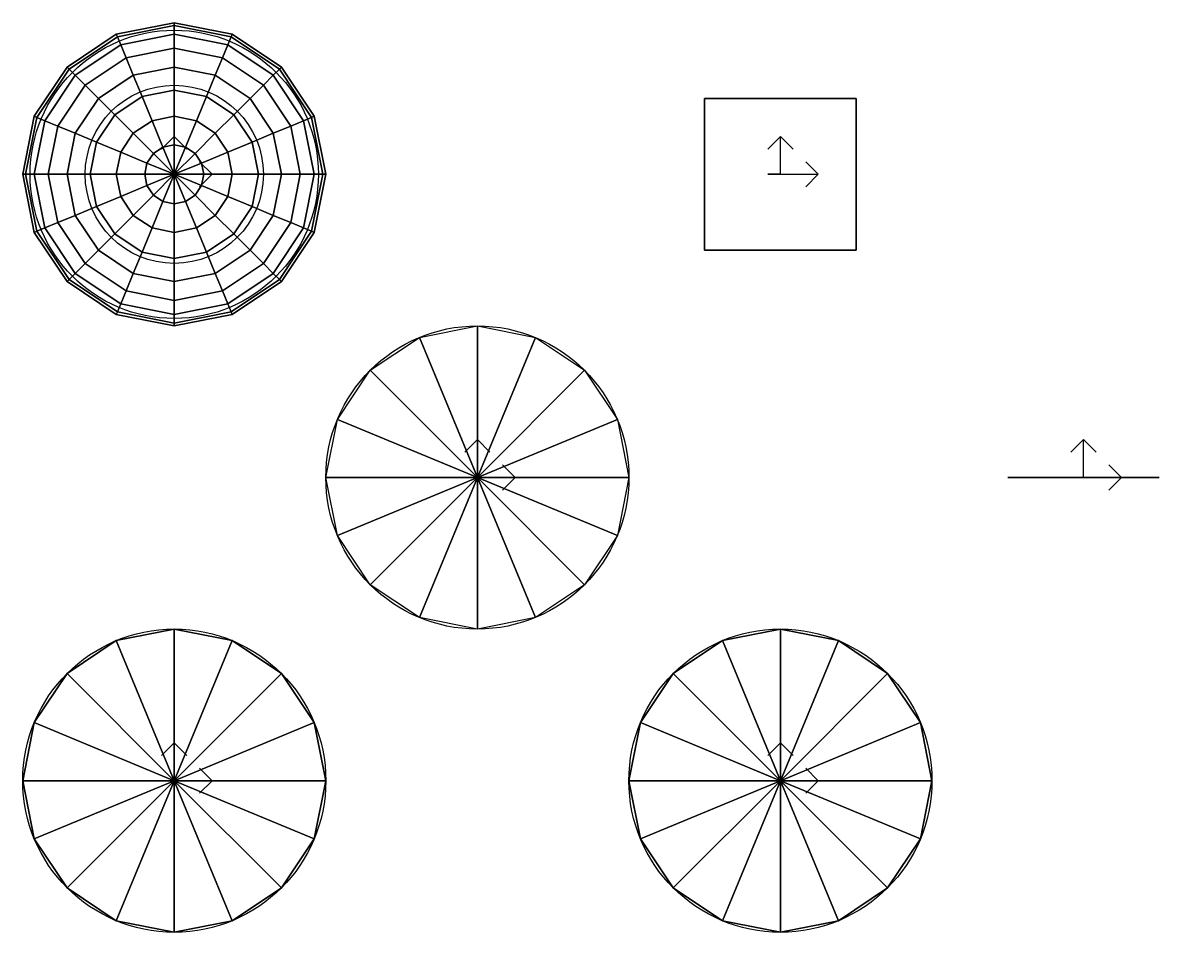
# Model space of a CAD drawing. Header units: millimetres. Extents: x -3 to 4.5, y -3 to 3.
import ezdxf

# ---------------------------------------------------------------- set-up
doc = ezdxf.new("R2010")
doc.units = ezdxf.units.MM
doc.layers.add('meshes', color=2, linetype='Continuous')
doc.styles.get("Standard").update_dxf_attribs({"font": 'arial.ttf'})

# ---------------------------------------------------------------- blocks, each defined once
blk = doc.blocks.new('cone')
for p in [(0, 1), (0, 0), (-1, 0), (0, -1), (1, 0)]:
    blk.add_line(p, (0, 0, 1))
at = {"color": 3, "extrusion": (1.22465e-16, -4.74705e-15, -1), "elevation": 0}
blk.add_lwpolyline([(0, 0), (0, 0.25), (-0.0833, 0.1667), (0, 0.25), (0.0833, 0.1667)], dxfattribs=at)
at = {"color": 1, "extrusion": (0, -1.22465e-16, -1)}
blk.add_lwpolyline([(0, 0), (-0.25, 0), (-0.1667, -0.0833), (-0.25, 0), (-0.1667, 0.0833)], dxfattribs=at)
at = {"color": 5, "extrusion": (0, -1, 6.12323e-17)}
blk.add_lwpolyline([(0, 0), (0, 0.25), (-0.0833, 0.1667), (0, 0.25), (0.0833, 0.1667)], dxfattribs=at)
blk.add_circle((0, 0), 1)
at = {"layer": 'meshes'}
for points in [[(0, 0), (0, 0), (-0.3827, 0.9239), (0, 1)], [(0, 1), (-0.3827, 0.9239), (0, 0, 1)], [(0, 0), (0, 0), (0, 1), (0.3827, 0.9239)], [(0.3827, 0.9239), (0, 1), (0, 0, 1)], [(0, 0), (0, 0), (-0.7071, 0.7071), (-0.3827, 0.9239)], [(-0.3827, 0.9239), (-0.7071, 0.7071), (0, 0, 1)], [(0, 0), (0, 0), (0.3827, 0.9239), (0.7071, 0.7071)], [(0.7071, 0.7071), (0.3827, 0.9239), (0, 0, 1)], [(0, 0), (0, 0), (-0.9239, 0.3827), (-0.7071, 0.7071)], [(-0.7071, 0.7071), (-0.9239, 0.3827), (0, 0, 1)], [(0, 0), (0, 0), (0.7071, 0.7071), (0.9239, 0.3827)], [(0.9239, 0.3827), (0.7071, 0.7071), (0, 0, 1)], [(0, 0), (0, 0), (-1, 0), (-0.9239, 0.3827)], [(-0.9239, 0.3827), (-1, 0), (0, 0, 1)], [(0, 0), (0, 0), (0.9239, 0.3827), (1, 0)], [(1, 0), (0.9239, 0.3827), (0, 0, 1)], [(0, 0), (0, 0), (-0.9239, -0.3827), (-1, 0)], [(-1, 0), (-0.9239, -0.3827), (0, 0, 1)], [(0, 0), (0, 0), (-0.7071, -0.7071), (-0.9239, -0.3827)], [(-0.9239, -0.3827), (-0.7071, -0.7071), (0, 0, 1)], [(0, 0), (0, 0), (-0.3827, -0.9239), (-0.7071, -0.7071)], [(-0.7071, -0.7071), (-0.3827, -0.9239), (0, 0, 1)], [(0, 0), (0, 0), (0, -1), (-0.3827, -0.9239)], [(-0.3827, -0.9239), (0, -1), (0, 0, 1)], [(0, 0), (0, 0), (0.3827, -0.9239), (0, -1)], [(0, 0), (0, 0), (0.7071, -0.7071), (0.3827, -0.9239)], [(0, 0), (0, 0), (0.9239, -0.3827), (0.7071, -0.7071)], [(0, 0), (0, 0), (1, 0), (0.9239, -0.3827)], [(0, -1), (0.3827, -0.9239), (0, 0, 1)], [(0.3827, -0.9239), (0.7071, -0.7071), (0, 0, 1)], [(0.7071, -0.7071), (0.9239, -0.3827), (0, 0, 1)], [(0.9239, -0.3827), (1, 0), (0, 0, 1)], [(0, 0, 1), (0, 0, 1), (0, 0, 1)], [(0, 0, 1), (0, 0, 1), (0, 0, 1)], [(0, 0, 1), (0, 0, 1), (0, 0, 1)], [(0, 0, 1), (0, 0, 1), (0, 0, 1)], [(0, 0, 1), (0, 0, 1), (0, 0, 1)], [(0, 0, 1), (0, 0, 1), (0, 0, 1)], [(0, 0, 1), (0, 0, 1), (0, 0, 1)], [(0, 0, 1), (0, 0, 1), (0, 0, 1)], [(0, 0, 1), (0, 0, 1), (0, 0, 1)], [(0, 0, 1), (0, 0, 1), (0, 0, 1)], [(0, 0, 1), (0, 0, 1), (0, 0, 1)], [(0, 0, 1), (0, 0, 1), (0, 0, 1)], [(0, 0, 1), (0, 0, 1), (0, 0, 1)], [(0, 0, 1), (0, 0, 1), (0, 0, 1)], [(0, 0, 1), (0, 0, 1), (0, 0, 1)], [(0, 0, 1), (0, 0, 1), (0, 0, 1)]]:
    blk.add_3dface(points, dxfattribs=at)
blk = doc.blocks.new('cylinder')
for p, q in [((0, 1), (0, 1, 1)), ((0, 0), (0, 0, 1)), ((-1, 0), (-1, 0, 1)), ((1, 0), (1, 0, 1)), ((0, -1), (0, -1, 1))]:
    blk.add_line(p, q)
at = {"color": 3, "extrusion": (1.22465e-16, -4.74705e-15, -1), "elevation": 0}
blk.add_lwpolyline([(0, 0), (0, 0.25), (-0.0833, 0.1667), (0, 0.25), (0.0833, 0.1667)], dxfattribs=at)
at = {"color": 1, "extrusion": (0, -1.22465e-16, -1)}
blk.add_lwpolyline([(0, 0), (-0.25, 0), (-0.1667, -0.0833), (-0.25, 0), (-0.1667, 0.0833)], dxfattribs=at)
at = {"color": 5, "extrusion": (0, -1, 6.12323e-17)}
blk.add_lwpolyline([(0, 0), (0, 0.25), (-0.0833, 0.1667), (0, 0.25), (0.0833, 0.1667)], dxfattribs=at)
for centre in [(0, 0), (0, 0, 1)]:
    blk.add_circle(centre, 1)
at = {"layer": 'meshes'}
for points in [[(0, 0), (0, 0), (-0.3827, 0.9239), (0, 1)], [(0, 1), (-0.3827, 0.9239), (-0.3827, 0.9239, 1), (0, 1, 1)], [(0, 1, 1), (-0.3827, 0.9239, 1), (0, 0, 1)], [(0, 0), (0, 0), (0, 1), (0.3827, 0.9239)], [(0.3827, 0.9239), (0, 1), (0, 1, 1), (0.3827, 0.9239, 1)], [(0.3827, 0.9239, 1), (0, 1, 1), (0, 0, 1)], [(0, 0), (0, 0), (-0.7071, 0.7071), (-0.3827, 0.9239)], [(-0.3827, 0.9239), (-0.7071, 0.7071), (-0.7071, 0.7071, 1), (-0.3827, 0.9239, 1)], [(-0.3827, 0.9239, 1), (-0.7071, 0.7071, 1), (0, 0, 1)], [(0, 0), (0, 0), (0.3827, 0.9239), (0.7071, 0.7071)], [(0.7071, 0.7071, 1), (0.3827, 0.9239, 1), (0, 0, 1)], [(0.7071, 0.7071), (0.3827, 0.9239), (0.3827, 0.9239, 1), (0.7071, 0.7071, 1)], [(0, 0), (0, 0), (-0.9239, 0.3827), (-0.7071, 0.7071)], [(-0.7071, 0.7071), (-0.9239, 0.3827), (-0.9239, 0.3827, 1), (-0.7071, 0.7071, 1)], [(-0.7071, 0.7071, 1), (-0.9239, 0.3827, 1), (0, 0, 1)], [(0, 0), (0, 0), (0.7071, 0.7071), (0.9239, 0.3827)], [(0.9239, 0.3827, 1), (0.7071, 0.7071, 1), (0, 0, 1)], [(0.9239, 0.3827), (0.7071, 0.7071), (0.7071, 0.7071, 1), (0.9239, 0.3827, 1)], [(0, 0), (0, 0), (-1, 0), (-0.9239, 0.3827)], [(-0.9239, 0.3827), (-1, 0), (-1, 0, 1), (-0.9239, 0.3827, 1)], [(-0.9239, 0.3827, 1), (-1, 0, 1), (0, 0, 1)], [(0, 0), (0, 0), (0.9239, 0.3827), (1, 0)], [(1, 0, 1), (0.9239, 0.3827, 1), (0, 0, 1)], [(1, 0), (0.9239, 0.3827), (0.9239, 0.3827, 1), (1, 0, 1)], [(0, 0), (0, 0), (-0.9239, -0.3827), (-1, 0)], [(-1, 0), (-0.9239, -0.3827), (-0.9239, -0.3827, 1), (-1, 0, 1)], [(-1, 0, 1), (-0.9239, -0.3827, 1), (0, 0, 1)], [(0, 0), (0, 0), (-0.7071, -0.7071), (-0.9239, -0.3827)], [(-0.9239, -0.3827, 1), (-0.7071, -0.7071, 1), (0, 0, 1)], [(0, 0), (0, 0), (-0.3827, -0.9239), (-0.7071, -0.7071)], [(-0.7071, -0.7071, 1), (-0.3827, -0.9239, 1), (0, 0, 1)], [(0, 0), (0, 0), (0, -1), (-0.3827, -0.9239)], [(-0.3827, -0.9239, 1), (0, -1, 1), (0, 0, 1)], [(0, 0), (0, 0), (0.3827, -0.9239), (0, -1)], [(0, 0), (0, 0), (0.7071, -0.7071), (0.3827, -0.9239)], [(0, 0), (0, 0), (0.9239, -0.3827), (0.7071, -0.7071)], [(0, 0), (0, 0), (1, 0), (0.9239, -0.3827)], [(0, -1, 1), (0.3827, -0.9239, 1), (0, 0, 1)], [(0.3827, -0.9239, 1), (0.7071, -0.7071, 1), (0, 0, 1)], [(0.7071, -0.7071, 1), (0.9239, -0.3827, 1), (0, 0, 1)], [(0.9239, -0.3827, 1), (1, 0, 1), (0, 0, 1)], [(0.9239, -0.3827), (1, 0), (1, 0, 1), (0.9239, -0.3827, 1)], [(-0.9239, -0.3827), (-0.7071, -0.7071), (-0.7071, -0.7071, 1), (-0.9239, -0.3827, 1)], [(0.7071, -0.7071), (0.9239, -0.3827), (0.9239, -0.3827, 1), (0.7071, -0.7071, 1)], [(-0.7071, -0.7071), (-0.3827, -0.9239), (-0.3827, -0.9239, 1), (-0.7071, -0.7071, 1)], [(0.3827, -0.9239), (0.7071, -0.7071), (0.7071, -0.7071, 1), (0.3827, -0.9239, 1)], [(-0.3827, -0.9239), (0, -1), (0, -1, 1), (-0.3827, -0.9239, 1)], [(0, -1), (0.3827, -0.9239), (0.3827, -0.9239, 1), (0, -1, 1)]]:
    blk.add_3dface(points, dxfattribs=at)
blk = doc.blocks.new('sphere')
blk.add_line((0, 0), (0, 0, 2))
at = {"color": 3, "extrusion": (1.22465e-16, -4.74705e-15, -1), "elevation": 0}
blk.add_lwpolyline([(0, 0), (0, 0.25), (-0.0833, 0.1667), (0, 0.25), (0.0833, 0.1667)], dxfattribs=at)
at = {"color": 1, "extrusion": (0, -1.22465e-16, -1)}
blk.add_lwpolyline([(0, 0), (-0.25, 0), (-0.1667, -0.0833), (-0.25, 0), (-0.1667, 0.0833)], dxfattribs=at)
at = {"color": 5, "extrusion": (0, -1, 6.12323e-17)}
blk.add_lwpolyline([(0, 0), (0, 0.25), (-0.0833, 0.1667), (0, 0.25), (0.0833, 0.1667)], dxfattribs=at)
for centre, radius in [((0, 0, 0.691), 0.9511), ((0, 0, 1.309), 0.9511), ((0, 0, 0.191), 0.5878), ((0, 0, 1.809), 0.5878)]:
    blk.add_circle(centre, radius)
at = {"extrusion": (1, 0, 0)}
blk.add_arc((0, 1), 1, 270, 90, dxfattribs=at)
at = {"extrusion": (0, 1, 0)}
blk.add_arc((0, 1), 1, 270, 90, dxfattribs=at)
at = {"extrusion": (-1, 0, 0)}
blk.add_arc((0, 1), 1, 270, 90, dxfattribs=at)
at = {"extrusion": (0, -1, 0)}
blk.add_arc((0, 1), 1, 270, 90, dxfattribs=at)
at = {"layer": 'meshes'}
for points in [[(0, 0.9808, 1.1951), (0, 1, 1), (-0.3827, 0.9239, 1), (-0.3753, 0.9061, 1.1951)], [(0, 1, 1), (0, 0.9808, 0.8049), (-0.3753, 0.9061, 0.8049), (-0.3827, 0.9239, 1)], [(0, 0.9239, 1.3827), (0, 0.9808, 1.1951), (-0.3753, 0.9061, 1.1951), (-0.3536, 0.8536, 1.3827)], [(0, 0.9808, 0.8049), (0, 0.9239, 0.6173), (-0.3536, 0.8536, 0.6173), (-0.3753, 0.9061, 0.8049)], [(0.3753, 0.9061, 1.1951), (0.3827, 0.9239, 1), (0, 1, 1), (0, 0.9808, 1.1951)], [(0.3827, 0.9239, 1), (0.3753, 0.9061, 0.8049), (0, 0.9808, 0.8049), (0, 1, 1)], [(0.3536, 0.8536, 1.3827), (0.3753, 0.9061, 1.1951), (0, 0.9808, 1.1951), (0, 0.9239, 1.3827)], [(0.3753, 0.9061, 0.8049), (0.3536, 0.8536, 0.6173), (0, 0.9239, 0.6173), (0, 0.9808, 0.8049)], [(-0.3753, 0.9061, 1.1951), (-0.3827, 0.9239, 1), (-0.7071, 0.7071, 1), (-0.6935, 0.6935, 1.1951)], [(-0.3827, 0.9239, 1), (-0.3753, 0.9061, 0.8049), (-0.6935, 0.6935, 0.8049), (-0.7071, 0.7071, 1)], [(-0.3536, 0.8536, 1.3827), (-0.3753, 0.9061, 1.1951), (-0.6935, 0.6935, 1.1951), (-0.6533, 0.6533, 1.3827)], [(-0.3753, 0.9061, 0.8049), (-0.3536, 0.8536, 0.6173), (-0.6533, 0.6533, 0.6173), (-0.6935, 0.6935, 0.8049)], [(0, 0.8315, 1.5556), (0, 0.9239, 1.3827), (-0.3536, 0.8536, 1.3827), (-0.3182, 0.7682, 1.5556)], [(0, 0.9239, 0.6173), (0, 0.8315, 0.4444), (-0.3182, 0.7682, 0.4444), (-0.3536, 0.8536, 0.6173)], [(0.3182, 0.7682, 1.5556), (0.3536, 0.8536, 1.3827), (0, 0.9239, 1.3827), (0, 0.8315, 1.5556)], [(0.3536, 0.8536, 0.6173), (0.3182, 0.7682, 0.4444), (0, 0.8315, 0.4444), (0, 0.9239, 0.6173)], [(0.6533, 0.6533, 1.3827), (0.6935, 0.6935, 1.1951), (0.3753, 0.9061, 1.1951), (0.3536, 0.8536, 1.3827)], [(0.6935, 0.6935, 0.8049), (0.6533, 0.6533, 0.6173), (0.3536, 0.8536, 0.6173), (0.3753, 0.9061, 0.8049)], [(0.6935, 0.6935, 1.1951), (0.7071, 0.7071, 1), (0.3827, 0.9239, 1), (0.3753, 0.9061, 1.1951)], [(0.7071, 0.7071, 1), (0.6935, 0.6935, 0.8049), (0.3753, 0.9061, 0.8049), (0.3827, 0.9239, 1)], [(-0.3182, 0.7682, 1.5556), (-0.3536, 0.8536, 1.3827), (-0.6533, 0.6533, 1.3827), (-0.5879, 0.5879, 1.5556)], [(-0.3536, 0.8536, 0.6173), (-0.3182, 0.7682, 0.4444), (-0.5879, 0.5879, 0.4444), (-0.6533, 0.6533, 0.6173)], [(0, 0.7071, 1.7071), (0, 0.8315, 1.5556), (-0.3182, 0.7682, 1.5556), (-0.2706, 0.6533, 1.7071)], [(0, 0.8315, 0.4444), (0, 0.7071, 0.2929), (-0.2706, 0.6533, 0.2929), (-0.3182, 0.7682, 0.4444)], [(0.2706, 0.6533, 1.7071), (0.3182, 0.7682, 1.5556), (0, 0.8315, 1.5556), (0, 0.7071, 1.7071)], [(0.3182, 0.7682, 0.4444), (0.2706, 0.6533, 0.2929), (0, 0.7071, 0.2929), (0, 0.8315, 0.4444)], [(0.5879, 0.5879, 1.5556), (0.6533, 0.6533, 1.3827), (0.3536, 0.8536, 1.3827), (0.3182, 0.7682, 1.5556)], [(0.6533, 0.6533, 0.6173), (0.5879, 0.5879, 0.4444), (0.3182, 0.7682, 0.4444), (0.3536, 0.8536, 0.6173)], [(-0.2706, 0.6533, 1.7071), (-0.3182, 0.7682, 1.5556), (-0.5879, 0.5879, 1.5556), (-0.5, 0.5, 1.7071)], [(-0.3182, 0.7682, 0.4444), (-0.2706, 0.6533, 0.2929), (-0.5, 0.5, 0.2929), (-0.5879, 0.5879, 0.4444)], [(0.5, 0.5, 1.7071), (0.5879, 0.5879, 1.5556), (0.3182, 0.7682, 1.5556), (0.2706, 0.6533, 1.7071)], [(0.5879, 0.5879, 0.4444), (0.5, 0.5, 0.2929), (0.2706, 0.6533, 0.2929), (0.3182, 0.7682, 0.4444)], [(-0.6935, 0.6935, 1.1951), (-0.7071, 0.7071, 1), (-0.9239, 0.3827, 1), (-0.9061, 0.3753, 1.1951)], [(-0.7071, 0.7071, 1), (-0.6935, 0.6935, 0.8049), (-0.9061, 0.3753, 0.8049), (-0.9239, 0.3827, 1)], [(-0.6533, 0.6533, 1.3827), (-0.6935, 0.6935, 1.1951), (-0.9061, 0.3753, 1.1951), (-0.8536, 0.3536, 1.3827)], [(-0.6935, 0.6935, 0.8049), (-0.6533, 0.6533, 0.6173), (-0.8536, 0.3536, 0.6173), (-0.9061, 0.3753, 0.8049)], [(0, 0.5556, 1.8315), (0, 0.7071, 1.7071), (-0.2706, 0.6533, 1.7071), (-0.2126, 0.5133, 1.8315)], [(0, 0.7071, 0.2929), (0, 0.5556, 0.1685), (-0.2126, 0.5133, 0.1685), (-0.2706, 0.6533, 0.2929)], [(0.2126, 0.5133, 1.8315), (0.2706, 0.6533, 1.7071), (0, 0.7071, 1.7071), (0, 0.5556, 1.8315)], [(0.2706, 0.6533, 0.2929), (0.2126, 0.5133, 0.1685), (0, 0.5556, 0.1685), (0, 0.7071, 0.2929)], [(0.8536, 0.3536, 1.3827), (0.9061, 0.3753, 1.1951), (0.6935, 0.6935, 1.1951), (0.6533, 0.6533, 1.3827)], [(0.9061, 0.3753, 0.8049), (0.8536, 0.3536, 0.6173), (0.6533, 0.6533, 0.6173), (0.6935, 0.6935, 0.8049)], [(0.9061, 0.3753, 1.1951), (0.9239, 0.3827, 1), (0.7071, 0.7071, 1), (0.6935, 0.6935, 1.1951)], [(0.9239, 0.3827, 1), (0.9061, 0.3753, 0.8049), (0.6935, 0.6935, 0.8049), (0.7071, 0.7071, 1)], [(-0.5879, 0.5879, 1.5556), (-0.6533, 0.6533, 1.3827), (-0.8536, 0.3536, 1.3827), (-0.7682, 0.3182, 1.5556)], [(-0.6533, 0.6533, 0.6173), (-0.5879, 0.5879, 0.4444), (-0.7682, 0.3182, 0.4444), (-0.8536, 0.3536, 0.6173)], [(-0.2126, 0.5133, 1.8315), (-0.2706, 0.6533, 1.7071), (-0.5, 0.5, 1.7071), (-0.3928, 0.3928, 1.8315)], [(-0.2706, 0.6533, 0.2929), (-0.2126, 0.5133, 0.1685), (-0.3928, 0.3928, 0.1685), (-0.5, 0.5, 0.2929)], [(0.3928, 0.3928, 1.8315), (0.5, 0.5, 1.7071), (0.2706, 0.6533, 1.7071), (0.2126, 0.5133, 1.8315)], [(0.5, 0.5, 0.2929), (0.3928, 0.3928, 0.1685), (0.2126, 0.5133, 0.1685), (0.2706, 0.6533, 0.2929)], [(0.7682, 0.3182, 1.5556), (0.8536, 0.3536, 1.3827), (0.6533, 0.6533, 1.3827), (0.5879, 0.5879, 1.5556)], [(0.8536, 0.3536, 0.6173), (0.7682, 0.3182, 0.4444), (0.5879, 0.5879, 0.4444), (0.6533, 0.6533, 0.6173)], [(-0.5, 0.5, 1.7071), (-0.5879, 0.5879, 1.5556), (-0.7682, 0.3182, 1.5556), (-0.6533, 0.2706, 1.7071)], [(-0.5879, 0.5879, 0.4444), (-0.5, 0.5, 0.2929), (-0.6533, 0.2706, 0.2929), (-0.7682, 0.3182, 0.4444)], [(0, 0.3827, 1.9239), (0, 0.5556, 1.8315), (-0.2126, 0.5133, 1.8315), (-0.1464, 0.3536, 1.9239)], [(0, 0.5556, 0.1685), (0, 0.3827, 0.0761), (-0.1464, 0.3536, 0.0761), (-0.2126, 0.5133, 0.1685)], [(0.1464, 0.3536, 1.9239), (0.2126, 0.5133, 1.8315), (0, 0.5556, 1.8315), (0, 0.3827, 1.9239)], [(0.2126, 0.5133, 0.1685), (0.1464, 0.3536, 0.0761), (0, 0.3827, 0.0761), (0, 0.5556, 0.1685)], [(0.6533, 0.2706, 1.7071), (0.7682, 0.3182, 1.5556), (0.5879, 0.5879, 1.5556), (0.5, 0.5, 1.7071)], [(0.7682, 0.3182, 0.4444), (0.6533, 0.2706, 0.2929), (0.5, 0.5, 0.2929), (0.5879, 0.5879, 0.4444)], [(-0.3928, 0.3928, 1.8315), (-0.5, 0.5, 1.7071), (-0.6533, 0.2706, 1.7071), (-0.5133, 0.2126, 1.8315)], [(-0.5, 0.5, 0.2929), (-0.3928, 0.3928, 0.1685), (-0.5133, 0.2126, 0.1685), (-0.6533, 0.2706, 0.2929)], [(-0.1464, 0.3536, 1.9239), (-0.2126, 0.5133, 1.8315), (-0.3928, 0.3928, 1.8315), (-0.2706, 0.2706, 1.9239)], [(-0.2126, 0.5133, 0.1685), (-0.1464, 0.3536, 0.0761), (-0.2706, 0.2706, 0.0761), (-0.3928, 0.3928, 0.1685)], [(0.2706, 0.2706, 1.9239), (0.3928, 0.3928, 1.8315), (0.2126, 0.5133, 1.8315), (0.1464, 0.3536, 1.9239)], [(0.3928, 0.3928, 0.1685), (0.2706, 0.2706, 0.0761), (0.1464, 0.3536, 0.0761), (0.2126, 0.5133, 0.1685)], [(0.5133, 0.2126, 1.8315), (0.6533, 0.2706, 1.7071), (0.5, 0.5, 1.7071), (0.3928, 0.3928, 1.8315)], [(0.6533, 0.2706, 0.2929), (0.5133, 0.2126, 0.1685), (0.3928, 0.3928, 0.1685), (0.5, 0.5, 0.2929)], [(-0.9061, 0.3753, 1.1951), (-0.9239, 0.3827, 1), (-1, 0, 1), (-0.9808, 0, 1.1951)], [(-0.9239, 0.3827, 1), (-0.9061, 0.3753, 0.8049), (-0.9808, 0, 0.8049), (-1, 0, 1)], [(-0.8536, 0.3536, 1.3827), (-0.9061, 0.3753, 1.1951), (-0.9808, 0, 1.1951), (-0.9239, 0, 1.3827)], [(-0.9061, 0.3753, 0.8049), (-0.8536, 0.3536, 0.6173), (-0.9239, 0, 0.6173), (-0.9808, 0, 0.8049)], [(-0.2706, 0.2706, 1.9239), (-0.3928, 0.3928, 1.8315), (-0.5133, 0.2126, 1.8315), (-0.3536, 0.1464, 1.9239)], [(-0.3928, 0.3928, 0.1685), (-0.2706, 0.2706, 0.0761), (-0.3536, 0.1464, 0.0761), (-0.5133, 0.2126, 0.1685)], [(0, 0.1951, 1.9808), (0, 0.3827, 1.9239), (-0.1464, 0.3536, 1.9239), (-0.0747, 0.1802, 1.9808)], [(0, 0.3827, 0.0761), (0, 0.1951, 0.0192), (-0.0747, 0.1802, 0.0192), (-0.1464, 0.3536, 0.0761)], [(0.0747, 0.1802, 1.9808), (0.1464, 0.3536, 1.9239), (0, 0.3827, 1.9239), (0, 0.1951, 1.9808)], [(0.1464, 0.3536, 0.0761), (0.0747, 0.1802, 0.0192), (0, 0.1951, 0.0192), (0, 0.3827, 0.0761)], [(0.3536, 0.1464, 1.9239), (0.5133, 0.2126, 1.8315), (0.3928, 0.3928, 1.8315), (0.2706, 0.2706, 1.9239)], [(0.5133, 0.2126, 0.1685), (0.3536, 0.1464, 0.0761), (0.2706, 0.2706, 0.0761), (0.3928, 0.3928, 0.1685)], [(0.9239, 0, 1.3827), (0.9808, 0, 1.1951), (0.9061, 0.3753, 1.1951), (0.8536, 0.3536, 1.3827)], [(0.9808, 0, 0.8049), (0.9239, 0, 0.6173), (0.8536, 0.3536, 0.6173), (0.9061, 0.3753, 0.8049)], [(0.9808, 0, 1.1951), (1, 0, 1), (0.9239, 0.3827, 1), (0.9061, 0.3753, 1.1951)], [(1, 0, 1), (0.9808, 0, 0.8049), (0.9061, 0.3753, 0.8049), (0.9239, 0.3827, 1)], [(-0.7682, 0.3182, 1.5556), (-0.8536, 0.3536, 1.3827), (-0.9239, 0, 1.3827), (-0.8315, 0, 1.5556)], [(-0.8536, 0.3536, 0.6173), (-0.7682, 0.3182, 0.4444), (-0.8315, 0, 0.4444), (-0.9239, 0, 0.6173)], [(-0.6533, 0.2706, 1.7071), (-0.7682, 0.3182, 1.5556), (-0.8315, 0, 1.5556), (-0.7071, 0, 1.7071)], [(-0.7682, 0.3182, 0.4444), (-0.6533, 0.2706, 0.2929), (-0.7071, 0, 0.2929), (-0.8315, 0, 0.4444)], [(-0.0747, 0.1802, 1.9808), (-0.1464, 0.3536, 1.9239), (-0.2706, 0.2706, 1.9239), (-0.1379, 0.1379, 1.9808)], [(-0.1464, 0.3536, 0.0761), (-0.0747, 0.1802, 0.0192), (-0.1379, 0.1379, 0.0192), (-0.2706, 0.2706, 0.0761)], [(0.1379, 0.1379, 1.9808), (0.2706, 0.2706, 1.9239), (0.1464, 0.3536, 1.9239), (0.0747, 0.1802, 1.9808)], [(0.2706, 0.2706, 0.0761), (0.1379, 0.1379, 0.0192), (0.0747, 0.1802, 0.0192), (0.1464, 0.3536, 0.0761)], [(0.7071, 0, 1.7071), (0.8315, 0, 1.5556), (0.7682, 0.3182, 1.5556), (0.6533, 0.2706, 1.7071)], [(0.8315, 0, 0.4444), (0.7071, 0, 0.2929), (0.6533, 0.2706, 0.2929), (0.7682, 0.3182, 0.4444)], [(0.8315, 0, 1.5556), (0.9239, 0, 1.3827), (0.8536, 0.3536, 1.3827), (0.7682, 0.3182, 1.5556)], [(0.9239, 0, 0.6173), (0.8315, 0, 0.4444), (0.7682, 0.3182, 0.4444), (0.8536, 0.3536, 0.6173)], [(-0.5133, 0.2126, 1.8315), (-0.6533, 0.2706, 1.7071), (-0.7071, 0, 1.7071), (-0.5556, 0, 1.8315)], [(-0.6533, 0.2706, 0.2929), (-0.5133, 0.2126, 0.1685), (-0.5556, 0, 0.1685), (-0.7071, 0, 0.2929)], [(-0.1379, 0.1379, 1.9808), (-0.2706, 0.2706, 1.9239), (-0.3536, 0.1464, 1.9239), (-0.1802, 0.0747, 1.9808)], [(-0.2706, 0.2706, 0.0761), (-0.1379, 0.1379, 0.0192), (-0.1802, 0.0747, 0.0192), (-0.3536, 0.1464, 0.0761)], [(0.1802, 0.0747, 1.9808), (0.3536, 0.1464, 1.9239), (0.2706, 0.2706, 1.9239), (0.1379, 0.1379, 1.9808)], [(0.3536, 0.1464, 0.0761), (0.1802, 0.0747, 0.0192), (0.1379, 0.1379, 0.0192), (0.2706, 0.2706, 0.0761)], [(0.5556, 0, 1.8315), (0.7071, 0, 1.7071), (0.6533, 0.2706, 1.7071), (0.5133, 0.2126, 1.8315)], [(0.7071, 0, 0.2929), (0.5556, 0, 0.1685), (0.5133, 0.2126, 0.1685), (0.6533, 0.2706, 0.2929)], [(-0.3536, 0.1464, 1.9239), (-0.5133, 0.2126, 1.8315), (-0.5556, 0, 1.8315), (-0.3827, 0, 1.9239)], [(-0.5133, 0.2126, 0.1685), (-0.3536, 0.1464, 0.0761), (-0.3827, 0, 0.0761), (-0.5556, 0, 0.1685)], [(0, 0, 2), (-0.0747, 0.1802, 1.9808), (-0.1379, 0.1379, 1.9808), (0, 0, 2)], [(-0.0747, 0.1802, 0.0192), (0, 0), (0, 0), (-0.1379, 0.1379, 0.0192)], [(0, 0, 2), (0, 0.1951, 1.9808), (-0.0747, 0.1802, 1.9808), (0, 0, 2)], [(0, 0.1951, 0.0192), (0, 0), (0, 0), (-0.0747, 0.1802, 0.0192)], [(0, 0, 2), (0.0747, 0.1802, 1.9808), (0, 0.1951, 1.9808), (0, 0, 2)], [(0.0747, 0.1802, 0.0192), (0, 0), (0, 0), (0, 0.1951, 0.0192)], [(0, 0, 2), (0.1379, 0.1379, 1.9808), (0.0747, 0.1802, 1.9808), (0, 0, 2)], [(0.1379, 0.1379, 0.0192), (0, 0), (0, 0), (0.0747, 0.1802, 0.0192)], [(0.3827, 0, 1.9239), (0.5556, 0, 1.8315), (0.5133, 0.2126, 1.8315), (0.3536, 0.1464, 1.9239)], [(0.5556, 0, 0.1685), (0.3827, 0, 0.0761), (0.3536, 0.1464, 0.0761), (0.5133, 0.2126, 0.1685)], [(-0.1802, 0.0747, 1.9808), (-0.3536, 0.1464, 1.9239), (-0.3827, 0, 1.9239), (-0.1951, 0, 1.9808)], [(-0.3536, 0.1464, 0.0761), (-0.1802, 0.0747, 0.0192), (-0.1951, 0, 0.0192), (-0.3827, 0, 0.0761)], [(0, 0, 2), (-0.1379, 0.1379, 1.9808), (-0.1802, 0.0747, 1.9808), (0, 0, 2)], [(-0.1379, 0.1379, 0.0192), (0, 0), (0, 0), (-0.1802, 0.0747, 0.0192)], [(0, 0, 2), (0.1802, 0.0747, 1.9808), (0.1379, 0.1379, 1.9808), (0, 0, 2)], [(0.1802, 0.0747, 0.0192), (0, 0), (0, 0), (0.1379, 0.1379, 0.0192)], [(0.1951, 0, 1.9808), (0.3827, 0, 1.9239), (0.3536, 0.1464, 1.9239), (0.1802, 0.0747, 1.9808)], [(0.3827, 0, 0.0761), (0.1951, 0, 0.0192), (0.1802, 0.0747, 0.0192), (0.3536, 0.1464, 0.0761)], [(-0.9808, 0, 1.1951), (-1, 0, 1), (-0.9239, -0.3827, 1), (-0.9061, -0.3753, 1.1951)], [(-1, 0, 1), (-0.9808, 0, 0.8049), (-0.9061, -0.3753, 0.8049), (-0.9239, -0.3827, 1)], [(-0.9239, 0, 1.3827), (-0.9808, 0, 1.1951), (-0.9061, -0.3753, 1.1951), (-0.8536, -0.3536, 1.3827)], [(-0.9808, 0, 0.8049), (-0.9239, 0, 0.6173), (-0.8536, -0.3536, 0.6173), (-0.9061, -0.3753, 0.8049)], [(-0.8315, 0, 1.5556), (-0.9239, 0, 1.3827), (-0.8536, -0.3536, 1.3827), (-0.7682, -0.3182, 1.5556)], [(-0.9239, 0, 0.6173), (-0.8315, 0, 0.4444), (-0.7682, -0.3182, 0.4444), (-0.8536, -0.3536, 0.6173)], [(-0.7071, 0, 1.7071), (-0.8315, 0, 1.5556), (-0.7682, -0.3182, 1.5556), (-0.6533, -0.2706, 1.7071)], [(-0.8315, 0, 0.4444), (-0.7071, 0, 0.2929), (-0.6533, -0.2706, 0.2929), (-0.7682, -0.3182, 0.4444)], [(-0.5556, 0, 1.8315), (-0.7071, 0, 1.7071), (-0.6533, -0.2706, 1.7071), (-0.5133, -0.2126, 1.8315)], [(-0.7071, 0, 0.2929), (-0.5556, 0, 0.1685), (-0.5133, -0.2126, 0.1685), (-0.6533, -0.2706, 0.2929)], [(-0.3827, 0, 1.9239), (-0.5556, 0, 1.8315), (-0.5133, -0.2126, 1.8315), (-0.3536, -0.1464, 1.9239)], [(-0.5556, 0, 0.1685), (-0.3827, 0, 0.0761), (-0.3536, -0.1464, 0.0761), (-0.5133, -0.2126, 0.1685)], [(-0.1951, 0, 1.9808), (-0.3827, 0, 1.9239), (-0.3536, -0.1464, 1.9239), (-0.1802, -0.0747, 1.9808)], [(-0.3827, 0, 0.0761), (-0.1951, 0, 0.0192), (-0.1802, -0.0747, 0.0192), (-0.3536, -0.1464, 0.0761)], [(0, 0, 2), (-0.1802, 0.0747, 1.9808), (-0.1951, 0, 1.9808), (0, 0, 2)], [(-0.1802, 0.0747, 0.0192), (0, 0), (0, 0), (-0.1951, 0, 0.0192)], [(0, 0, 2), (-0.1951, 0, 1.9808), (-0.1802, -0.0747, 1.9808), (0, 0, 2)], [(-0.1951, 0, 0.0192), (0, 0), (0, 0), (-0.1802, -0.0747, 0.0192)], [(0, 0, 2), (-0.1802, -0.0747, 1.9808), (-0.1379, -0.1379, 1.9808), (0, 0, 2)], [(-0.1802, -0.0747, 0.0192), (0, 0), (0, 0), (-0.1379, -0.1379, 0.0192)], [(0, 0, 2), (-0.1379, -0.1379, 1.9808), (-0.0747, -0.1802, 1.9808), (0, 0, 2)], [(-0.1379, -0.1379, 0.0192), (0, 0), (0, 0), (-0.0747, -0.1802, 0.0192)], [(0, 0, 2), (-0.0747, -0.1802, 1.9808), (0, -0.1951, 1.9808), (0, 0, 2)], [(-0.0747, -0.1802, 0.0192), (0, 0), (0, 0), (0, -0.1951, 0.0192)], [(0, 0, 2), (0.1951, 0, 1.9808), (0.1802, 0.0747, 1.9808), (0, 0, 2)], [(0.1951, 0, 0.0192), (0, 0), (0, 0), (0.1802, 0.0747, 0.0192)], [(0, 0, 2), (0, -0.1951, 1.9808), (0.0747, -0.1802, 1.9808), (0, 0, 2)], [(0, -0.1951, 0.0192), (0, 0), (0, 0), (0.0747, -0.1802, 0.0192)], [(0, 0, 2), (0.0747, -0.1802, 1.9808), (0.1379, -0.1379, 1.9808), (0, 0, 2)], [(0.0747, -0.1802, 0.0192), (0, 0), (0, 0), (0.1379, -0.1379, 0.0192)], [(0, 0, 2), (0.1379, -0.1379, 1.9808), (0.1802, -0.0747, 1.9808), (0, 0, 2)], [(0.1379, -0.1379, 0.0192), (0, 0), (0, 0), (0.1802, -0.0747, 0.0192)], [(0, 0, 2), (0.1802, -0.0747, 1.9808), (0.1951, 0, 1.9808), (0, 0, 2)], [(0.1802, -0.0747, 0.0192), (0, 0), (0, 0), (0.1951, 0, 0.0192)], [(0.1802, -0.0747, 1.9808), (0.3536, -0.1464, 1.9239), (0.3827, 0, 1.9239), (0.1951, 0, 1.9808)], [(0.3536, -0.1464, 0.0761), (0.1802, -0.0747, 0.0192), (0.1951, 0, 0.0192), (0.3827, 0, 0.0761)], [(0.3536, -0.1464, 1.9239), (0.5133, -0.2126, 1.8315), (0.5556, 0, 1.8315), (0.3827, 0, 1.9239)], [(0.5133, -0.2126, 0.1685), (0.3536, -0.1464, 0.0761), (0.3827, 0, 0.0761), (0.5556, 0, 0.1685)], [(0.5133, -0.2126, 1.8315), (0.6533, -0.2706, 1.7071), (0.7071, 0, 1.7071), (0.5556, 0, 1.8315)], [(0.6533, -0.2706, 0.2929), (0.5133, -0.2126, 0.1685), (0.5556, 0, 0.1685), (0.7071, 0, 0.2929)], [(0.6533, -0.2706, 1.7071), (0.7682, -0.3182, 1.5556), (0.8315, 0, 1.5556), (0.7071, 0, 1.7071)], [(0.7682, -0.3182, 0.4444), (0.6533, -0.2706, 0.2929), (0.7071, 0, 0.2929), (0.8315, 0, 0.4444)], [(0.7682, -0.3182, 1.5556), (0.8536, -0.3536, 1.3827), (0.9239, 0, 1.3827), (0.8315, 0, 1.5556)], [(0.8536, -0.3536, 0.6173), (0.7682, -0.3182, 0.4444), (0.8315, 0, 0.4444), (0.9239, 0, 0.6173)], [(0.8536, -0.3536, 1.3827), (0.9061, -0.3753, 1.1951), (0.9808, 0, 1.1951), (0.9239, 0, 1.3827)], [(0.9061, -0.3753, 0.8049), (0.8536, -0.3536, 0.6173), (0.9239, 0, 0.6173), (0.9808, 0, 0.8049)], [(0.9061, -0.3753, 1.1951), (0.9239, -0.3827, 1), (1, 0, 1), (0.9808, 0, 1.1951)], [(0.9239, -0.3827, 1), (0.9061, -0.3753, 0.8049), (0.9808, 0, 0.8049), (1, 0, 1)], [(-0.1802, -0.0747, 1.9808), (-0.3536, -0.1464, 1.9239), (-0.2706, -0.2706, 1.9239), (-0.1379, -0.1379, 1.9808)], [(-0.3536, -0.1464, 0.0761), (-0.1802, -0.0747, 0.0192), (-0.1379, -0.1379, 0.0192), (-0.2706, -0.2706, 0.0761)], [(0.1379, -0.1379, 1.9808), (0.2706, -0.2706, 1.9239), (0.3536, -0.1464, 1.9239), (0.1802, -0.0747, 1.9808)], [(0.2706, -0.2706, 0.0761), (0.1379, -0.1379, 0.0192), (0.1802, -0.0747, 0.0192), (0.3536, -0.1464, 0.0761)], [(-0.3536, -0.1464, 1.9239), (-0.5133, -0.2126, 1.8315), (-0.3928, -0.3928, 1.8315), (-0.2706, -0.2706, 1.9239)], [(-0.5133, -0.2126, 0.1685), (-0.3536, -0.1464, 0.0761), (-0.2706, -0.2706, 0.0761), (-0.3928, -0.3928, 0.1685)], [(-0.1379, -0.1379, 1.9808), (-0.2706, -0.2706, 1.9239), (-0.1464, -0.3536, 1.9239), (-0.0747, -0.1802, 1.9808)], [(-0.2706, -0.2706, 0.0761), (-0.1379, -0.1379, 0.0192), (-0.0747, -0.1802, 0.0192), (-0.1464, -0.3536, 0.0761)], [(0.0747, -0.1802, 1.9808), (0.1464, -0.3536, 1.9239), (0.2706, -0.2706, 1.9239), (0.1379, -0.1379, 1.9808)], [(0.1464, -0.3536, 0.0761), (0.0747, -0.1802, 0.0192), (0.1379, -0.1379, 0.0192), (0.2706, -0.2706, 0.0761)], [(0.2706, -0.2706, 1.9239), (0.3928, -0.3928, 1.8315), (0.5133, -0.2126, 1.8315), (0.3536, -0.1464, 1.9239)], [(0.3928, -0.3928, 0.1685), (0.2706, -0.2706, 0.0761), (0.3536, -0.1464, 0.0761), (0.5133, -0.2126, 0.1685)], [(-0.5133, -0.2126, 1.8315), (-0.6533, -0.2706, 1.7071), (-0.5, -0.5, 1.7071), (-0.3928, -0.3928, 1.8315)], [(-0.6533, -0.2706, 0.2929), (-0.5133, -0.2126, 0.1685), (-0.3928, -0.3928, 0.1685), (-0.5, -0.5, 0.2929)], [(-0.0747, -0.1802, 1.9808), (-0.1464, -0.3536, 1.9239), (0, -0.3827, 1.9239), (0, -0.1951, 1.9808)], [(-0.1464, -0.3536, 0.0761), (-0.0747, -0.1802, 0.0192), (0, -0.1951, 0.0192), (0, -0.3827, 0.0761)], [(0, -0.1951, 1.9808), (0, -0.3827, 1.9239), (0.1464, -0.3536, 1.9239), (0.0747, -0.1802, 1.9808)], [(0, -0.3827, 0.0761), (0, -0.1951, 0.0192), (0.0747, -0.1802, 0.0192), (0.1464, -0.3536, 0.0761)], [(0.3928, -0.3928, 1.8315), (0.5, -0.5, 1.7071), (0.6533, -0.2706, 1.7071), (0.5133, -0.2126, 1.8315)], [(0.5, -0.5, 0.2929), (0.3928, -0.3928, 0.1685), (0.5133, -0.2126, 0.1685), (0.6533, -0.2706, 0.2929)], [(-0.6533, -0.2706, 1.7071), (-0.7682, -0.3182, 1.5556), (-0.5879, -0.5879, 1.5556), (-0.5, -0.5, 1.7071)], [(-0.7682, -0.3182, 0.4444), (-0.6533, -0.2706, 0.2929), (-0.5, -0.5, 0.2929), (-0.5879, -0.5879, 0.4444)], [(-0.2706, -0.2706, 1.9239), (-0.3928, -0.3928, 1.8315), (-0.2126, -0.5133, 1.8315), (-0.1464, -0.3536, 1.9239)], [(-0.3928, -0.3928, 0.1685), (-0.2706, -0.2706, 0.0761), (-0.1464, -0.3536, 0.0761), (-0.2126, -0.5133, 0.1685)], [(0.1464, -0.3536, 1.9239), (0.2126, -0.5133, 1.8315), (0.3928, -0.3928, 1.8315), (0.2706, -0.2706, 1.9239)], [(0.2126, -0.5133, 0.1685), (0.1464, -0.3536, 0.0761), (0.2706, -0.2706, 0.0761), (0.3928, -0.3928, 0.1685)], [(0.5, -0.5, 1.7071), (0.5879, -0.5879, 1.5556), (0.7682, -0.3182, 1.5556), (0.6533, -0.2706, 1.7071)], [(0.5879, -0.5879, 0.4444), (0.5, -0.5, 0.2929), (0.6533, -0.2706, 0.2929), (0.7682, -0.3182, 0.4444)], [(-0.8536, -0.3536, 1.3827), (-0.9061, -0.3753, 1.1951), (-0.6935, -0.6935, 1.1951), (-0.6533, -0.6533, 1.3827)], [(-0.9061, -0.3753, 0.8049), (-0.8536, -0.3536, 0.6173), (-0.6533, -0.6533, 0.6173), (-0.6935, -0.6935, 0.8049)], [(-0.7682, -0.3182, 1.5556), (-0.8536, -0.3536, 1.3827), (-0.6533, -0.6533, 1.3827), (-0.5879, -0.5879, 1.5556)], [(-0.8536, -0.3536, 0.6173), (-0.7682, -0.3182, 0.4444), (-0.5879, -0.5879, 0.4444), (-0.6533, -0.6533, 0.6173)], [(-0.1464, -0.3536, 1.9239), (-0.2126, -0.5133, 1.8315), (0, -0.5556, 1.8315), (0, -0.3827, 1.9239)], [(-0.2126, -0.5133, 0.1685), (-0.1464, -0.3536, 0.0761), (0, -0.3827, 0.0761), (0, -0.5556, 0.1685)], [(0, -0.3827, 1.9239), (0, -0.5556, 1.8315), (0.2126, -0.5133, 1.8315), (0.1464, -0.3536, 1.9239)], [(0, -0.5556, 0.1685), (0, -0.3827, 0.0761), (0.1464, -0.3536, 0.0761), (0.2126, -0.5133, 0.1685)], [(0.5879, -0.5879, 1.5556), (0.6533, -0.6533, 1.3827), (0.8536, -0.3536, 1.3827), (0.7682, -0.3182, 1.5556)], [(0.6533, -0.6533, 0.6173), (0.5879, -0.5879, 0.4444), (0.7682, -0.3182, 0.4444), (0.8536, -0.3536, 0.6173)], [(0.6533, -0.6533, 1.3827), (0.6935, -0.6935, 1.1951), (0.9061, -0.3753, 1.1951), (0.8536, -0.3536, 1.3827)], [(0.6935, -0.6935, 0.8049), (0.6533, -0.6533, 0.6173), (0.8536, -0.3536, 0.6173), (0.9061, -0.3753, 0.8049)], [(-0.9061, -0.3753, 1.1951), (-0.9239, -0.3827, 1), (-0.7071, -0.7071, 1), (-0.6935, -0.6935, 1.1951)], [(-0.9239, -0.3827, 1), (-0.9061, -0.3753, 0.8049), (-0.6935, -0.6935, 0.8049), (-0.7071, -0.7071, 1)], [(-0.3928, -0.3928, 1.8315), (-0.5, -0.5, 1.7071), (-0.2706, -0.6533, 1.7071), (-0.2126, -0.5133, 1.8315)], [(-0.5, -0.5, 0.2929), (-0.3928, -0.3928, 0.1685), (-0.2126, -0.5133, 0.1685), (-0.2706, -0.6533, 0.2929)], [(0.2126, -0.5133, 1.8315), (0.2706, -0.6533, 1.7071), (0.5, -0.5, 1.7071), (0.3928, -0.3928, 1.8315)], [(0.2706, -0.6533, 0.2929), (0.2126, -0.5133, 0.1685), (0.3928, -0.3928, 0.1685), (0.5, -0.5, 0.2929)], [(0.6935, -0.6935, 1.1951), (0.7071, -0.7071, 1), (0.9239, -0.3827, 1), (0.9061, -0.3753, 1.1951)], [(0.7071, -0.7071, 1), (0.6935, -0.6935, 0.8049), (0.9061, -0.3753, 0.8049), (0.9239, -0.3827, 1)], [(-0.5, -0.5, 1.7071), (-0.5879, -0.5879, 1.5556), (-0.3182, -0.7682, 1.5556), (-0.2706, -0.6533, 1.7071)], [(-0.5879, -0.5879, 0.4444), (-0.5, -0.5, 0.2929), (-0.2706, -0.6533, 0.2929), (-0.3182, -0.7682, 0.4444)], [(-0.2126, -0.5133, 1.8315), (-0.2706, -0.6533, 1.7071), (0, -0.7071, 1.7071), (0, -0.5556, 1.8315)], [(-0.2706, -0.6533, 0.2929), (-0.2126, -0.5133, 0.1685), (0, -0.5556, 0.1685), (0, -0.7071, 0.2929)], [(0, -0.5556, 1.8315), (0, -0.7071, 1.7071), (0.2706, -0.6533, 1.7071), (0.2126, -0.5133, 1.8315)], [(0, -0.7071, 0.2929), (0, -0.5556, 0.1685), (0.2126, -0.5133, 0.1685), (0.2706, -0.6533, 0.2929)], [(0.2706, -0.6533, 1.7071), (0.3182, -0.7682, 1.5556), (0.5879, -0.5879, 1.5556), (0.5, -0.5, 1.7071)], [(0.3182, -0.7682, 0.4444), (0.2706, -0.6533, 0.2929), (0.5, -0.5, 0.2929), (0.5879, -0.5879, 0.4444)], [(-0.5879, -0.5879, 1.5556), (-0.6533, -0.6533, 1.3827), (-0.3536, -0.8536, 1.3827), (-0.3182, -0.7682, 1.5556)], [(-0.6533, -0.6533, 0.6173), (-0.5879, -0.5879, 0.4444), (-0.3182, -0.7682, 0.4444), (-0.3536, -0.8536, 0.6173)], [(0.3182, -0.7682, 1.5556), (0.3536, -0.8536, 1.3827), (0.6533, -0.6533, 1.3827), (0.5879, -0.5879, 1.5556)], [(0.3536, -0.8536, 0.6173), (0.3182, -0.7682, 0.4444), (0.5879, -0.5879, 0.4444), (0.6533, -0.6533, 0.6173)], [(-0.6533, -0.6533, 1.3827), (-0.6935, -0.6935, 1.1951), (-0.3753, -0.9061, 1.1951), (-0.3536, -0.8536, 1.3827)], [(-0.6935, -0.6935, 0.8049), (-0.6533, -0.6533, 0.6173), (-0.3536, -0.8536, 0.6173), (-0.3753, -0.9061, 0.8049)], [(-0.2706, -0.6533, 1.7071), (-0.3182, -0.7682, 1.5556), (0, -0.8315, 1.5556), (0, -0.7071, 1.7071)], [(-0.3182, -0.7682, 0.4444), (-0.2706, -0.6533, 0.2929), (0, -0.7071, 0.2929), (0, -0.8315, 0.4444)], [(0, -0.7071, 1.7071), (0, -0.8315, 1.5556), (0.3182, -0.7682, 1.5556), (0.2706, -0.6533, 1.7071)], [(0, -0.8315, 0.4444), (0, -0.7071, 0.2929), (0.2706, -0.6533, 0.2929), (0.3182, -0.7682, 0.4444)], [(0.3536, -0.8536, 1.3827), (0.3753, -0.9061, 1.1951), (0.6935, -0.6935, 1.1951), (0.6533, -0.6533, 1.3827)], [(0.3753, -0.9061, 0.8049), (0.3536, -0.8536, 0.6173), (0.6533, -0.6533, 0.6173), (0.6935, -0.6935, 0.8049)], [(-0.6935, -0.6935, 1.1951), (-0.7071, -0.7071, 1), (-0.3827, -0.9239, 1), (-0.3753, -0.9061, 1.1951)], [(-0.7071, -0.7071, 1), (-0.6935, -0.6935, 0.8049), (-0.3753, -0.9061, 0.8049), (-0.3827, -0.9239, 1)], [(0.3753, -0.9061, 1.1951), (0.3827, -0.9239, 1), (0.7071, -0.7071, 1), (0.6935, -0.6935, 1.1951)], [(0.3827, -0.9239, 1), (0.3753, -0.9061, 0.8049), (0.6935, -0.6935, 0.8049), (0.7071, -0.7071, 1)], [(-0.3182, -0.7682, 1.5556), (-0.3536, -0.8536, 1.3827), (0, -0.9239, 1.3827), (0, -0.8315, 1.5556)], [(-0.3536, -0.8536, 0.6173), (-0.3182, -0.7682, 0.4444), (0, -0.8315, 0.4444), (0, -0.9239, 0.6173)], [(0, -0.8315, 1.5556), (0, -0.9239, 1.3827), (0.3536, -0.8536, 1.3827), (0.3182, -0.7682, 1.5556)], [(0, -0.9239, 0.6173), (0, -0.8315, 0.4444), (0.3182, -0.7682, 0.4444), (0.3536, -0.8536, 0.6173)], [(-0.3536, -0.8536, 1.3827), (-0.3753, -0.9061, 1.1951), (0, -0.9808, 1.1951), (0, -0.9239, 1.3827)], [(-0.3753, -0.9061, 0.8049), (-0.3536, -0.8536, 0.6173), (0, -0.9239, 0.6173), (0, -0.9808, 0.8049)], [(0, -0.9239, 1.3827), (0, -0.9808, 1.1951), (0.3753, -0.9061, 1.1951), (0.3536, -0.8536, 1.3827)], [(0, -0.9808, 0.8049), (0, -0.9239, 0.6173), (0.3536, -0.8536, 0.6173), (0.3753, -0.9061, 0.8049)], [(-0.3753, -0.9061, 1.1951), (-0.3827, -0.9239, 1), (0, -1, 1), (0, -0.9808, 1.1951)], [(-0.3827, -0.9239, 1), (-0.3753, -0.9061, 0.8049), (0, -0.9808, 0.8049), (0, -1, 1)], [(0, -0.9808, 1.1951), (0, -1, 1), (0.3827, -0.9239, 1), (0.3753, -0.9061, 1.1951)], [(0, -1, 1), (0, -0.9808, 0.8049), (0.3753, -0.9061, 0.8049), (0.3827, -0.9239, 1)]]:
    blk.add_3dface(points, dxfattribs=at)
blk = doc.blocks.new('box')
blk.add_lwpolyline([(-0.5, -0.5), (-0.5, 0.5), (0.5, 0.5), (0.5, -0.5)], close=True)
at = {"color": 3, "extrusion": (1.22465e-16, -4.74705e-15, -1), "elevation": 0}
blk.add_lwpolyline([(0, 0), (0, 0.25), (-0.0833, 0.1667), (0, 0.25), (0.0833, 0.1667)], dxfattribs=at)
at = {"color": 1, "extrusion": (0, -1.22465e-16, -1)}
blk.add_lwpolyline([(0, 0), (-0.25, 0), (-0.1667, -0.0833), (-0.25, 0), (-0.1667, 0.0833)], dxfattribs=at)
at = {"color": 5, "extrusion": (0, -1, 6.12323e-17)}
blk.add_lwpolyline([(0, 0), (0, 0.25), (-0.0833, 0.1667), (0, 0.25), (0.0833, 0.1667)], dxfattribs=at)
at = {"layer": 'meshes'}
for points in [[(0.5, -0.5), (-0.5, -0.5), (-0.5, 0.5), (0.5, 0.5)], [(0.5, -0.5, 1), (-0.5, -0.5, 1), (-0.5, 0.5, 1), (0.5, 0.5, 1)], [(-0.5, -0.5), (-0.5, 0.5), (-0.5, 0.5, 1), (-0.5, -0.5, 1)], [(-0.5, 0.5), (0.5, 0.5), (0.5, 0.5, 1), (-0.5, 0.5, 1)], [(0.5, 0.5), (0.5, -0.5), (0.5, -0.5, 1), (0.5, 0.5, 1)], [(0.5, -0.5), (-0.5, -0.5), (-0.5, -0.5, 1), (0.5, -0.5, 1)]]:
    blk.add_3dface(points, dxfattribs=at)
at = {"flags": 1}
blk.add_attdef('WEIGHT', (0.5907, -0.1071), '', height=0.2, dxfattribs=at)
blk = doc.blocks.new('plane')
for p, q in [((-0.5, 0), (0.5, 0)), ((0.5, 0, 1), (-0.5, 0, 1)), ((-0.5, 0, 1), (-0.5, 0)), ((0.5, 0), (0.5, 0, 1))]:
    blk.add_line(p, q)
at = {"color": 3, "extrusion": (1.22465e-16, -4.74705e-15, -1)}
blk.add_lwpolyline([(0, 0), (0, 0.25), (-0.0833, 0.1667), (0, 0.25), (0.0833, 0.1667)], dxfattribs=at)
at = {"color": 1, "extrusion": (0, -1.22465e-16, -1)}
blk.add_lwpolyline([(0, 0), (-0.25, 0), (-0.1667, -0.0833), (-0.25, 0), (-0.1667, 0.0833)], dxfattribs=at)
at = {"color": 5, "extrusion": (0, -1, 6.12323e-17)}
blk.add_lwpolyline([(0, 0), (0, 0.25), (-0.0833, 0.1667), (0, 0.25), (0.0833, 0.1667)], dxfattribs=at)
at = {"layer": 'meshes'}
blk.add_3dface([(0.5, 0), (-0.5, 0), (-0.5, 0, 1), (0.5, 0, 1)], dxfattribs=at)
blk = doc.blocks.new('circle')
at = {"color": 3, "extrusion": (1.22465e-16, -4.74705e-15, -1)}
blk.add_lwpolyline([(0, 0), (0, 0.25), (-0.0833, 0.1667), (0, 0.25), (0.0833, 0.1667)], dxfattribs=at)
at = {"color": 1, "extrusion": (0, -1.22465e-16, -1)}
blk.add_lwpolyline([(0, 0), (-0.25, 0), (-0.1667, -0.0833), (-0.25, 0), (-0.1667, 0.0833)], dxfattribs=at)
at = {"color": 5, "extrusion": (0, -1, 6.12323e-17)}
blk.add_lwpolyline([(0, 0), (0, 0.25), (-0.0833, 0.1667), (0, 0.25), (0.0833, 0.1667)], dxfattribs=at)
blk.add_circle((0, 0), 1)
at = {"layer": 'meshes'}
for points in [[(0, 0), (0, 0), (-0.3827, 0.9239), (0, 1)], [(0, 0), (0, 0), (0, 1), (0.3827, 0.9239)], [(0, 0), (0, 0), (-0.7071, 0.7071), (-0.3827, 0.9239)], [(0, 0), (0, 0), (0.3827, 0.9239), (0.7071, 0.7071)], [(0, 0), (0, 0), (-0.9239, 0.3827), (-0.7071, 0.7071)], [(0, 0), (0, 0), (0.7071, 0.7071), (0.9239, 0.3827)], [(0, 0), (0, 0), (-1, 0), (-0.9239, 0.3827)], [(0, 0), (0, 0), (0.9239, 0.3827), (1, 0)], [(0, 0), (0, 0), (-0.9239, -0.3827), (-1, 0)], [(0, 0), (0, 0), (-0.7071, -0.7071), (-0.9239, -0.3827)], [(0, 0), (0, 0), (-0.3827, -0.9239), (-0.7071, -0.7071)], [(0, 0), (0, 0), (0, -1), (-0.3827, -0.9239)], [(0, 0), (0, 0), (0.3827, -0.9239), (0, -1)], [(0, 0), (0, 0), (0.7071, -0.7071), (0.3827, -0.9239)], [(0, 0), (0, 0), (0.9239, -0.3827), (0.7071, -0.7071)], [(0, 0), (0, 0), (1, 0), (0.9239, -0.3827)]]:
    blk.add_3dface(points, dxfattribs=at)

msp = doc.modelspace()

# ---------------------------------------------------------------- block references
for name, p in [('sphere', (-2, 2)), ('box', (2, 2)), ('circle', (0, 0)), ('plane', (4, 0)), ('cylinder', (-2, -2)), ('cone', (2, -2))]:
    msp.add_blockref(name, p)

doc.saveas('drawing.dxf')
